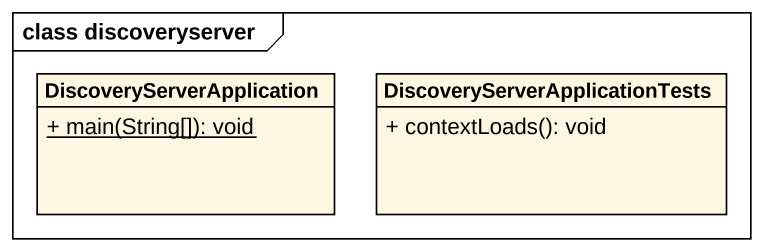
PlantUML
@startuml
mainframe class discoveryserver
hide circle
hide empty members
skinparam classAttributeIconSize 0
class DiscoveryServerApplication {
  {static} + main(String[]): void
}
class "DiscoveryServerApplicationTests" as DiscoveryServerApplicationTe {
  + contextLoads(): void
}
@enduml
